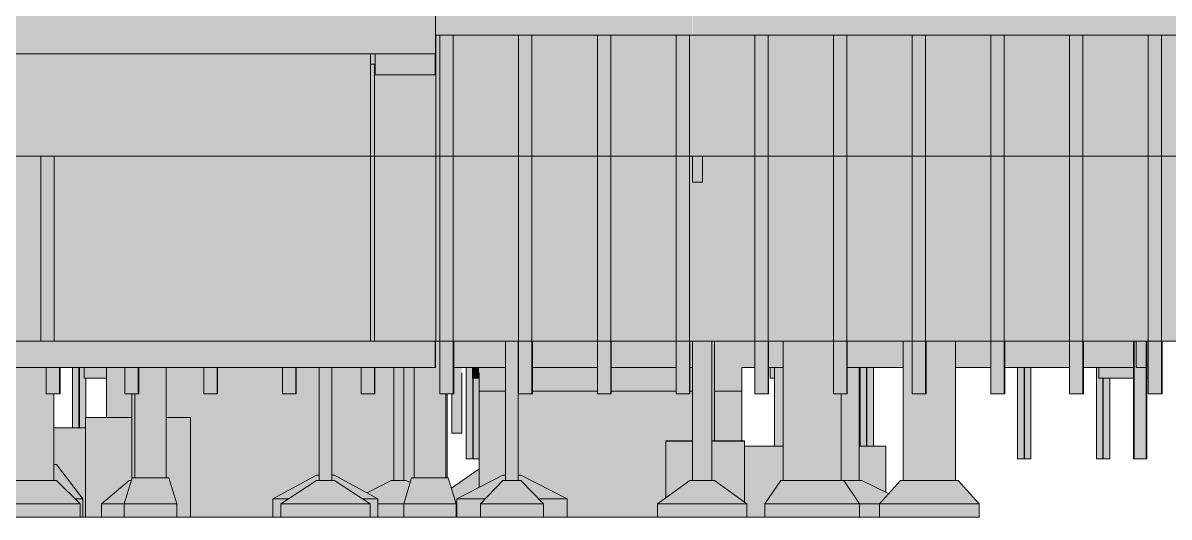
# Model space of a CAD drawing. Header units: centimetres. Extents: x -1475 to 26323, y -1238 to 84208.
# Drawn here: x 14059 to 16242, y 73289 to 74231 of the extents above; entities that cross this region are included whole.
import ezdxf

# ---------------------------------------------------------------- set-up
doc = ezdxf.new("R2010")
doc.units = ezdxf.units.CM
doc.linetypes.add('Centro', pattern=[3.175, 0.635, -0.47625, 1.5875, -0.47625])
for name, color, linetype, lineweight in [('A-FLOR-LEVL', 7, 'Continuous', 9), ('A-WALL', 7, 'Continuous', 9), ('S-BEAM', 7, 'Continuous', 9), ('S-COLS', 7, 'Continuous', 9), ('S-FNDN', 7, 'Continuous', 9)]:
    doc.layers.add(name, color=color, linetype=linetype, lineweight=lineweight)

# ---------------------------------------------------------------- blocks, each defined once
blk = doc.blocks.new('PED_SAPATA_RET_R00_2019 - 180 180 29 120 70 25-3038506-CT301 - CORTE ESQ_ DSUP')
at = {"layer": 'S-FNDN', "true_color": 0xc0c0c0}
for points in [[(792.8, 73314), (972.8, 73314), (942.8, 73359), (822.8, 73359)], [(972.2, 73289), (972.8, 73289), (972.2, 73314), (792.8, 73314), (792.8, 73289), (937.8, 73289)]]:
    blk.add_hatch(color=9, dxfattribs=at).paths.add_polyline_path(points, flags=0)
at = {"layer": 'S-FNDN'}
for p, q in [((792.8, 73314), (822.8, 73359)), ((822.8, 73359), (942.8, 73359)), ((942.8, 73359), (972.8, 73314)), ((972.8, 73314), (792.8, 73314)), ((792.8, 73314), (972.8, 73314)), ((792.8, 73289), (792.8, 73314)), ((972.8, 73314), (972.8, 73289)), ((972.8, 73289), (792.8, 73289))]:
    blk.add_line(p, q, dxfattribs=at)
blk = doc.blocks.new('PED_SAPATA_RET_R00_2019 - 110 190 29 110 70 25-3038507-CT301 - CORTE ESQ_ DSUP')
at = {"layer": 'S-FNDN', "true_color": 0xc0c0c0}
for points in [[(1155.7, 73314), (1200.7, 73314), (1160.7, 73359), (1050.7, 73359), (1010.7, 73314), (1111.6, 73314)], [(1111.6, 73289), (1200.7, 73289), (1200.7, 73314), (1010.7, 73314), (1010.7, 73289), (1067.8, 73289)]]:
    blk.add_hatch(color=9, dxfattribs=at).paths.add_polyline_path(points, flags=0)
at = {"layer": 'S-FNDN'}
for p, q in [((1010.7, 73314), (1050.7, 73359)), ((1050.7, 73359), (1160.7, 73359)), ((1160.7, 73359), (1200.7, 73314)), ((1200.7, 73314), (1010.7, 73314)), ((1010.7, 73314), (1200.7, 73314)), ((1010.7, 73289), (1010.7, 73314)), ((1200.7, 73314), (1200.7, 73289)), ((1200.7, 73289), (1010.7, 73289))]:
    blk.add_line(p, q, dxfattribs=at)
blk = doc.blocks.new('PED_SAPATA_RET_R00_2019 - 250 170 130 47 70 25-3038508-CT301 - CORTE ESQ_ DSUP')
at = {"layer": 'S-FNDN', "true_color": 0xc0c0c0}
for points in [[(758.3, 73314), (696.8, 73359), (649.8, 73359), (588.3, 73314), (753.8, 73314)], [(654.8, 73289), (758.3, 73289), (758.3, 73314), (588.3, 73314), (588.3, 73289), (603.8, 73289)]]:
    blk.add_hatch(color=9, dxfattribs=at).paths.add_polyline_path(points, flags=0)
at = {"layer": 'S-FNDN'}
for p, q in [((588.3, 73314), (649.8, 73359)), ((649.8, 73359), (696.8, 73359)), ((696.8, 73359), (758.3, 73314)), ((758.3, 73314), (588.3, 73314)), ((588.3, 73314), (758.3, 73314)), ((588.3, 73289), (588.3, 73314)), ((758.3, 73314), (758.3, 73289)), ((758.3, 73289), (588.3, 73289))]:
    blk.add_line(p, q, dxfattribs=at)
blk = doc.blocks.new('PED_SAPATA_RET_R00_2019 - 410 210 210 34 80 35-3266670-CT301 - CORTE ESQ_ DSUP')
at = {"layer": 'S-FNDN', "true_color": 0xc0c0c0}
h = blk.add_hatch(color=9, dxfattribs=at)
h.paths.add_polyline_path([(248.5, 73324), (260.3, 73324), (293.8, 73359), (298.8, 73359), (298.8, 73369), (293.8, 73369), (205.8, 73324)], flags=0)
h.paths.add_polyline_path([(370.8, 73324), (415.8, 73324), (327.8, 73369), (322.8, 73369), (322.8, 73359), (327.8, 73359), (361.2, 73324)], flags=0)
h = blk.add_hatch(color=9, dxfattribs=at)
h.paths.add_polyline_path([(250.8, 73289), (250.8, 73314), (260.3, 73324), (205.8, 73324), (205.8, 73289), (248.5, 73289)], flags=0)
h.paths.add_polyline_path([(415.8, 73289), (415.8, 73324), (361.2, 73324), (370.8, 73314), (370.8, 73289)], flags=0)
at = {"layer": 'S-FNDN'}
for p, q in [((205.8, 73324), (293.8, 73369)), ((293.8, 73369), (298.8, 73369)), ((322.8, 73369), (327.8, 73369)), ((327.8, 73369), (415.8, 73324)), ((260.3, 73324), (205.8, 73324)), ((205.8, 73324), (260.3, 73324)), ((205.8, 73289), (205.8, 73324)), ((415.8, 73324), (361.2, 73324)), ((361.2, 73324), (415.8, 73324)), ((415.8, 73324), (415.8, 73289)), ((250.8, 73289), (205.8, 73289)), ((415.8, 73289), (370.8, 73289))]:
    blk.add_line(p, q, dxfattribs=at)
blk = doc.blocks.new('PED_SAPATA_RET_R00_2019 - 150 200 110 29 70 25-3038518-CT301 - CORTE ESQ_ DSUP')
at = {"layer": 'S-FNDN', "true_color": 0xc0c0c0}
for points in [[(85.7, 73314), (104.7, 73314), (117.1, 73355.1), (109.7, 73359), (80.7, 73359), (35.3, 73335.1), (55.8, 73324), (55.8, 73314)], [(104.7, 73289), (104.7, 73314), (55.8, 73314), (55.8, 73289), (85.7, 73289)]]:
    blk.add_hatch(color=9, dxfattribs=at).paths.add_polyline_path(points, flags=0)
at = {"layer": 'S-FNDN'}
for p, q in [((35.3, 73335.1), (80.7, 73359)), ((80.7, 73359), (109.7, 73359)), ((109.7, 73359), (117.1, 73355.1)), ((104.7, 73314), (55.8, 73314)), ((55.8, 73314), (104.7, 73314)), ((104.7, 73289), (55.8, 73289))]:
    blk.add_line(p, q, dxfattribs=at)
blk = doc.blocks.new('PED_SAPATA_RET_R00_2019 - 300 300 45 130 90 30-3038526-CT301 - CORTE ESQ_ DSUP')
at = {"layer": 'S-FNDN', "true_color": 0xc0c0c0}
for points in [[(204.8, 73319), (205.8, 73319), (205.8, 73324), (248.5, 73345.9), (248.5, 73379), (245.7, 73379), (195.8, 73343.8), (203.3, 73319)], [(204.8, 73289), (205.8, 73289), (205.8, 73319), (203.3, 73319), (204.8, 73314)]]:
    blk.add_hatch(color=9, dxfattribs=at).paths.add_polyline_path(points, flags=0)
at = {"layer": 'S-FNDN'}
for p, q in [((195.8, 73343.8), (245.7, 73379)), ((245.7, 73379), (248.5, 73379)), ((205.8, 73319), (203.3, 73319)), ((203.3, 73319), (205.8, 73319)), ((205.8, 73289), (204.8, 73289))]:
    blk.add_line(p, q, dxfattribs=at)
blk = doc.blocks.new('PED_SAPATA_RET_R00_2019 - 240 240 70 59 70 25-3038530-CT301 - CORTE ESQ_ DSUP')
at = {"layer": 'S-FNDN', "true_color": 0xc0c0c0}
for points in [[(972.8, 73314), (1010.7, 73314), (1028.2, 73333.7), (977.3, 73359), (942.8, 73359), (972.2, 73314.8)], [(972.8, 73289), (1010.7, 73289), (1010.7, 73314), (972.8, 73314)]]:
    blk.add_hatch(color=9, dxfattribs=at).paths.add_polyline_path(points, flags=0)
at = {"layer": 'S-FNDN'}
for p, q in [((942.8, 73359), (977.3, 73359)), ((1028.2, 73333.7), (977.3, 73359)), ((1010.7, 73314), (972.8, 73314)), ((972.8, 73314), (1010.7, 73314)), ((1010.7, 73289), (972.8, 73289))]:
    blk.add_line(p, q, dxfattribs=at)
blk = doc.blocks.new('PED_SAPATA_RET_R00_2019 - 240 470 - 135-3038532-CT301 - CORTE ESQ_ DSUP')
at = {"layer": 'S-FNDN', "true_color": 0xc0c0c0}
h = blk.add_hatch(color=9, dxfattribs=at)
h.paths.add_polyline_path([(758.3, 73289), (792.8, 73289), (792.8, 73314), (822.8, 73359), (827.8, 73359), (827.8, 73423.9), (753.8, 73423.9), (753.8, 73317.2), (758.3, 73314)], flags=0)
h.paths.add_polyline_path([(1022.8, 73336.4), (1022.8, 73423.9), (972.2, 73423.9), (972.8, 73359), (977.2, 73359), (1010.7, 73342.3)], flags=0)
at = {"layer": 'S-FNDN'}
for p, q in [((753.8, 73424), (827.8, 73424)), ((827.8, 73423.9), (753.8, 73423.9)), ((753.8, 73423.9), (827.8, 73423.9)), ((972.2, 73424), (1022.8, 73424)), ((1022.8, 73423.9), (972.2, 73423.9)), ((972.2, 73423.9), (1022.8, 73423.9)), ((1022.8, 73424), (1022.8, 73423.9)), ((1022.8, 73423.9), (1022.8, 73336.4)), ((792.8, 73289), (758.3, 73289))]:
    blk.add_line(p, q, dxfattribs=at)
blk = doc.blocks.new('PED_SAPATA_RET_R00_2019 - 300 500 - 170-3038537-CT301 - CORTE ESQ_ DSUP')
at = {"layer": 'S-FNDN', "true_color": 0xc0c0c0}
blk.add_hatch(color=9, dxfattribs=at).paths.add_polyline_path([(-501.2, 73289), (-501.2, 73458.9), (-561.2, 73458.9), (-561.2, 73389), (-556.2, 73389), (-506.2, 73324), (-506.2, 73289)], flags=0)
at = {"layer": 'S-FNDN'}
for p, q in [((-561.2, 73459), (-501.2, 73459)), ((-501.2, 73458.9), (-561.2, 73458.9)), ((-561.2, 73458.9), (-501.2, 73458.9)), ((-501.2, 73289), (-506.2, 73289))]:
    blk.add_line(p, q, dxfattribs=at)
blk = doc.blocks.new('PED_SAPATA_RET_R00_2019 - 600 150 - 145-3038540-CT301 - CORTE ESQ_ DSUP')
at = {"layer": 'S-FNDN', "true_color": 0xc0c0c0}
h = blk.add_hatch(color=9, dxfattribs=at)
h.paths.add_polyline_path([(753.8, 73317.2), (753.8, 73433.9), (691.8, 73433.9), (691.8, 73359), (696.8, 73359), (748.5, 73321.1)], flags=0)
h.paths.add_polyline_path([(603.8, 73325.4), (649.8, 73359), (654.8, 73359), (654.8, 73433.9), (603.8, 73433.9), (603.8, 73359)], flags=0)
at = {"layer": 'S-FNDN'}
for p, q in [((603.8, 73433.9), (603.8, 73434)), ((603.8, 73434), (654.8, 73434)), ((654.8, 73433.9), (603.8, 73433.9)), ((603.8, 73433.9), (654.8, 73433.9)), ((603.8, 73325.4), (603.8, 73433.9)), ((691.8, 73434), (753.8, 73434)), ((753.8, 73433.9), (691.8, 73433.9)), ((691.8, 73433.9), (753.8, 73433.9)), ((753.8, 73434), (753.8, 73433.9)), ((753.8, 73433.9), (753.8, 73317.2))]:
    blk.add_line(p, q, dxfattribs=at)
blk = doc.blocks.new('Estaca W Gerdau - W250X73-3510940-CT301 - CORTE ESQ_ DSUP')
at = {"layer": 'S-FNDN', "true_color": 0xacb7d2}
for points in [[(323.6, 73524), (349, 73524), (349, 74207), (323.6, 74207), (323.6, 73528.9)], [(349.1, 73524), (349.9, 73524), (349.9, 73624), (349.1, 73623.6), (349.1, 73528.9)], [(349.9, 73524), (350, 73524), (349.9, 73528.9)]]:
    blk.add_hatch(color=9, dxfattribs=at).paths.add_polyline_path(points, flags=0)
at = {"layer": 'S-FNDN'}
for p, q in [((323.6, 74207), (323.6, 73524)), ((349, 74207), (349, 73524)), ((349.1, 74207), (349.1, 73524)), ((349.9, 73624), (349.9, 73524)), ((350, 73524), (350, 73624)), ((349, 73524), (323.6, 73524)), ((349.9, 73524), (349, 73524)), ((349.1, 73524), (349, 73524)), ((350, 73524), (349.9, 73524))]:
    blk.add_line(p, q, dxfattribs=at)
blk = doc.blocks.new('Estaca W Gerdau - W250X73-V3-CT301 - CORTE ESQ_ DSUP')
at = {"layer": 'S-FNDN', "true_color": 0xacb7d2}
for points in [[(473.6, 73524), (499, 73524), (499, 74207), (473.6, 74207), (473.6, 73528.9)], [(499, 73524), (499.9, 73524), (499.9, 73624), (499, 73624), (499, 73528.9)], [(499.9, 73524), (500, 73524), (499.9, 73528.9)]]:
    blk.add_hatch(color=9, dxfattribs=at).paths.add_polyline_path(points, flags=0)
at = {"layer": 'S-FNDN'}
for p, q in [((473.6, 74207), (473.6, 73524)), ((499, 74207), (499, 73524)), ((499, 74207), (499, 73524)), ((499.9, 73624), (499.9, 73524)), ((500, 73524), (500, 73624)), ((499, 73524), (473.6, 73524)), ((499.9, 73524), (499, 73524)), ((499, 73524), (499, 73524)), ((500, 73524), (499.9, 73524))]:
    blk.add_line(p, q, dxfattribs=at)
blk = doc.blocks.new('Estaca W Gerdau - W250X73-V4-CT301 - CORTE ESQ_ DSUP')
at = {"layer": 'S-FNDN', "true_color": 0xacb7d2}
for points in [[(1073.2, 73524), (1098.5, 73524), (1098.5, 74207), (1073.2, 74207), (1073.2, 73624)], [(1098.6, 73524), (1099.5, 73524), (1099.5, 73624), (1098.6, 73624), (1098.6, 73617.8)]]:
    blk.add_hatch(color=9, dxfattribs=at).paths.add_polyline_path(points, flags=0)
at = {"layer": 'S-FNDN'}
for p, q in [((1073.2, 74207), (1073.2, 73524)), ((1098.5, 74207), (1098.5, 73524)), ((1098.6, 74207), (1098.6, 73524)), ((1099.5, 73624), (1099.5, 73524)), ((1099.5, 73524), (1099.5, 73624)), ((1098.5, 73524), (1073.2, 73524)), ((1099.5, 73524), (1098.5, 73524)), ((1098.6, 73524), (1098.5, 73524)), ((1099.5, 73524), (1099.5, 73524))]:
    blk.add_line(p, q, dxfattribs=at)
blk = doc.blocks.new('Estaca W Gerdau - W250X73-4077513-CT301 - CORTE ESQ_ DSUP')
at = {"layer": 'S-FNDN', "true_color": 0xacb7d2}
for points in [[(1494.8, 73400), (1496.2, 73400), (1496.2, 73624), (1494.8, 73624), (1494.8, 73489.9)], [(1496.4, 73400), (1497.5, 73400), (1497.2, 73624), (1496.2, 73623.5), (1496.2, 73400)], [(1517.5, 73400), (1517.5, 73574), (1499.8, 73574), (1499.8, 73624), (1497.5, 73623.7), (1497.5, 73400)], [(1520.2, 73400), (1520.2, 73624), (1518.8, 73624), (1518.8, 73400)], [(1518.6, 73400), (1518.8, 73400), (1518.4, 73574), (1517.5, 73574), (1517.5, 73400), (1518.1, 73400)]]:
    blk.add_hatch(color=9, dxfattribs=at).paths.add_polyline_path(points, flags=0)
at = {"layer": 'S-FNDN'}
for p, q in [((1494.8, 73624), (1494.8, 73400)), ((1496.2, 73624), (1496.2, 73400)), ((1520.2, 73400), (1520.2, 73624)), ((1518.8, 73574), (1518.8, 73400)), ((1496.2, 73400), (1494.8, 73400)), ((1497.5, 73400), (1496.2, 73400)), ((1517.5, 73400), (1497.5, 73400)), ((1518.8, 73400), (1517.5, 73400)), ((1520.2, 73400), (1518.8, 73400))]:
    blk.add_line(p, q, dxfattribs=at)
blk = doc.blocks.new('Estaca W Gerdau - W250X73-V5-CT301 - CORTE ESQ_ DSUP')
at = {"layer": 'S-FNDN', "true_color": 0xacb7d2}
h = blk.add_hatch(color=9, dxfattribs=at)
h.paths.add_polyline_path([(-526, 73459), (-501.2, 73459), (-501.2, 73479), (-500.6, 73479), (-500.6, 73554), (-503.8, 73554), (-503.8, 73574), (-526, 73574), (-526, 73478.9)], flags=0)
h.paths.add_polyline_path([(-526, 74272.1), (-500.6, 74277.1), (-500.6, 74503), (-526, 74503), (-526, 74286.5)], flags=0)
h.paths.add_polyline_path([(-500.6, 74564), (-500.6, 74761), (-526, 74761), (-526, 74568.5)], flags=0)
at = {"layer": 'S-FNDN'}
for p, q in [((-526, 74761), (-526, 74568.5)), ((-513.7, 74566.3), (-513.7, 74761)), ((-512.9, 74761), (-512.9, 74566.2)), ((-500.6, 74761), (-500.6, 74564)), ((-526, 74503), (-526, 74272.1)), ((-513.7, 74274.5), (-513.7, 74503)), ((-512.9, 74503), (-512.9, 74274.7)), ((-500.6, 74503), (-500.6, 74277.1)), ((-526, 73574), (-526, 73458.9)), ((-513.7, 73458.9), (-513.7, 73574)), ((-512.9, 73574), (-512.9, 73458.9)), ((-500.6, 73554), (-500.6, 73478.9))]:
    blk.add_line(p, q, dxfattribs=at)
blk = doc.blocks.new('Estaca W Gerdau - W250X73-4068957-CT301 - CORTE ESQ_ DSUP')
at = {"layer": 'S-FNDN', "true_color": 0xacb7d2}
h = blk.add_hatch(color=9, dxfattribs=at)
h.paths.add_polyline_path([(224, 73400), (248.5, 73400), (248.4, 73554), (235.7, 73554), (235.7, 73574), (224, 73574), (224, 73449)], flags=0)
h.paths.add_polyline_path([(224, 74265), (249.4, 74265), (249.4, 74376.1), (224, 74371.1), (224, 74329.4)], flags=0)
h.paths.add_polyline_path([(224, 74422.1), (249.4, 74427.4), (249.4, 74503), (224, 74503), (224, 74427.4)], flags=0)
h.paths.add_polyline_path([(235.3, 74623), (249.4, 74623), (249.4, 74690), (224, 74690), (224, 74623)], flags=0)
at = {"layer": 'S-FNDN'}
for p, q in [((224, 74690), (224, 74623)), ((236.3, 74623), (236.3, 74690)), ((237.1, 74690), (237.1, 74623)), ((249.4, 74690), (249.4, 74623)), ((224, 74503), (224, 74422.1)), ((236.3, 74424.5), (236.3, 74503)), ((237.1, 74503), (237.1, 74424.7)), ((249.4, 74503), (249.4, 74427.1)), ((224, 74371.1), (224, 74265)), ((236.3, 74265), (236.3, 74373.5)), ((237.1, 74373.7), (237.1, 74265)), ((249.4, 74376.1), (249.4, 74265)), ((224, 73574), (224, 73400)), ((236.3, 73400), (236.3, 73554)), ((237.1, 73554), (237.1, 73400)), ((248.5, 73400), (224, 73400))]:
    blk.add_line(p, q, dxfattribs=at)
blk = doc.blocks.new('Estaca W Gerdau - W250X73-4068932-CT301 - CORTE ESQ_ DSUP')
at = {"layer": 'S-FNDN', "true_color": 0xacb7d2}
h = blk.add_hatch(color=9, dxfattribs=at)
h.paths.add_polyline_path([(999.4, 73424), (999.4, 73574), (974, 73574), (974, 73424)], flags=0)
h.paths.add_polyline_path([(974, 74553), (999.4, 74553), (999.4, 74653), (974, 74653), (974, 74592.2)], flags=0)
at = {"layer": 'S-FNDN'}
for p, q in [((974, 74653), (974, 74553)), ((986.3, 74553), (986.3, 74653)), ((987.1, 74653), (987.1, 74553)), ((999.4, 74653), (999.4, 74553)), ((974, 73574), (974, 73423.9)), ((986.3, 73423.9), (986.3, 73574)), ((987.1, 73574), (987.1, 73423.9)), ((999.4, 73574), (999.4, 73423.9))]:
    blk.add_line(p, q, dxfattribs=at)
blk = doc.blocks.new('Estaca W Gerdau - W250X73-V6-CT301 - CORTE ESQ_ DSUP')
at = {"layer": 'S-FNDN', "true_color": 0xacb7d2}
h = blk.add_hatch(color=9, dxfattribs=at)
h.paths.add_polyline_path([(1299.4, 73400), (1299.4, 73574), (1274, 73574), (1274, 73400)], flags=0)
h.paths.add_polyline_path([(1288.7, 74445), (1288.7, 74454), (1274, 74454), (1274, 74445)], flags=0)
h.paths.add_polyline_path([(1299.4, 74642), (1299.4, 74653), (1274, 74653), (1274, 74642), (1288.7, 74642)], flags=0)
at = {"layer": 'S-FNDN'}
for p, q in [((1274, 74653), (1274, 74642)), ((1286.3, 74642), (1286.3, 74653)), ((1287.1, 74653), (1287.1, 74642)), ((1299.4, 74653), (1299.4, 74642)), ((1274, 74454), (1274, 74445)), ((1286.3, 74445), (1286.3, 74454)), ((1287.1, 74454), (1287.1, 74445)), ((1274, 73574), (1274, 73400)), ((1286.3, 73400), (1286.3, 73574)), ((1287.1, 73574), (1287.1, 73400)), ((1299.4, 73574), (1299.4, 73400)), ((1299.4, 73400), (1274, 73400))]:
    blk.add_line(p, q, dxfattribs=at)
blk = doc.blocks.new('Estaca W Gerdau - W250X73-V7-CT301 - CORTE ESQ_ DSUP')
at = {"layer": 'S-FNDN', "true_color": 0xacb7d2}
h = blk.add_hatch(color=9, dxfattribs=at)
h.paths.add_polyline_path([(1449.4, 73400), (1449.4, 73554), (1428.8, 73554), (1428.8, 73574), (1424, 73574), (1424, 73400)], flags=0)
h.paths.add_polyline_path([(1424, 74277), (1449.4, 74277), (1449.4, 74493), (1424, 74493), (1424, 74277.1)], flags=0)
h.paths.add_polyline_path([(1424, 74642), (1449.4, 74642), (1449.4, 74653), (1424, 74653)], flags=0)
at = {"layer": 'S-FNDN'}
for p, q in [((1424, 74653), (1424, 74642)), ((1436.3, 74642), (1436.3, 74653)), ((1437.1, 74653), (1437.1, 74642)), ((1449.4, 74653), (1449.4, 74642)), ((1424, 74493), (1424, 74277)), ((1436.3, 74277), (1436.3, 74493)), ((1437.1, 74493), (1437.1, 74277)), ((1449.4, 74493), (1449.4, 74277)), ((1424, 73574), (1424, 73400)), ((1436.3, 73400), (1436.3, 73554)), ((1437.1, 73554), (1437.1, 73400)), ((1449.4, 73554), (1449.4, 73400)), ((1449.4, 73400), (1424, 73400))]:
    blk.add_line(p, q, dxfattribs=at)
blk = doc.blocks.new('Estaca W Gerdau - W250X73-3548555-CT301 - CORTE ESQ_ DSUP')
at = {"layer": 'S-FNDN', "true_color": 0xacb7d2}
h = blk.add_hatch(color=9, dxfattribs=at)
h.paths.add_polyline_path([(40.4, 73524), (49.1, 73524), (49.1, 73574), (23.7, 73574), (23.7, 73524)], flags=0)
h.paths.add_polyline_path([(41.6, 73624), (49.1, 73624), (49.1, 74152), (41.6, 74152), (41.6, 73633.6)], flags=0)
for points in [[(49.1, 73524), (50, 73524), (50, 73574), (49.1, 73574)], [(49.1, 73524), (49.1, 73524), (49.1, 73574)], [(50, 73524), (50, 73524), (50, 73574)]]:
    blk.add_hatch(color=9, dxfattribs=at).paths.add_polyline_path(points, flags=0)
at = {"layer": 'S-FNDN'}
for p, q in [((49.1, 74152), (41.5, 74152)), ((49.1, 74152), (49.1, 73624)), ((49.1, 74152), (49.1, 74152)), ((23.7, 73574), (23.7, 73524)), ((49.1, 73574), (49.1, 73524)), ((49.1, 73574), (49.1, 73524)), ((50, 73574), (50, 73524)), ((50, 73524), (50, 73574)), ((49.1, 73524), (23.7, 73524)), ((50, 73524), (49.1, 73524)), ((49.1, 73524), (49.1, 73524)), ((50, 73524), (50, 73524))]:
    blk.add_line(p, q, dxfattribs=at)
blk = doc.blocks.new('Estaca W Gerdau - W250X73-V12-CT301 - CORTE ESQ_ DSUP')
at = {"layer": 'S-FNDN', "true_color": 0xacb7d2}
for points in [[(-100.8, 73524), (-100.8, 73574), (-126.2, 73574), (-126.2, 73524)], [(-99.9, 73524), (-99.9, 73574), (-100.8, 73574), (-100.8, 73524)], [(-100.8, 73524), (-100.8, 73524), (-100.8, 73574)], [(-99.9, 73524), (-99.9, 73524), (-99.9, 73574)]]:
    blk.add_hatch(color=9, dxfattribs=at).paths.add_polyline_path(points, flags=0)
at = {"layer": 'S-FNDN'}
for p, q in [((-126.2, 73574), (-126.2, 73524)), ((-100.8, 73574), (-100.8, 73524)), ((-100.8, 73574), (-100.8, 73524)), ((-99.9, 73574), (-99.9, 73524)), ((-99.9, 73524), (-99.9, 73574)), ((-100.8, 73524), (-126.2, 73524)), ((-99.9, 73524), (-100.8, 73524)), ((-100.8, 73524), (-100.8, 73524)), ((-99.9, 73524), (-99.9, 73524))]:
    blk.add_line(p, q, dxfattribs=at)
blk = doc.blocks.new('Estaca W Gerdau - W250X73-V13-CT301 - CORTE ESQ_ DSUP')
at = {"layer": 'S-FNDN', "true_color": 0xacb7d2}
for points in [[(-561.2, 73524), (-550.5, 73524), (-550.5, 73574), (-575.9, 73574), (-575.9, 73524)], [(-549.6, 73524), (-549.6, 73574), (-550.5, 73574), (-550.5, 73524)], [(-550.5, 73524), (-550.5, 73524), (-550.5, 73574)]]:
    blk.add_hatch(color=9, dxfattribs=at).paths.add_polyline_path(points, flags=0)
at = {"layer": 'S-FNDN'}
for p, q in [((-575.9, 73574), (-575.9, 73524)), ((-550.5, 73574), (-550.5, 73524)), ((-550.5, 73574), (-550.5, 73524)), ((-549.6, 73574), (-549.6, 73524)), ((-549.6, 73524), (-549.6, 73574)), ((-550.5, 73524), (-575.9, 73524)), ((-549.6, 73524), (-550.5, 73524)), ((-550.5, 73524), (-550.5, 73524)), ((-549.6, 73524), (-549.6, 73524))]:
    blk.add_line(p, q, dxfattribs=at)

msp = doc.modelspace()

# ---------------------------------------------------------------- hatches: boundary and pattern name
at = {"layer": 'A-WALL', "true_color": 0xc0c0c0}
for points in [[(14845.35, 74172), (14845.68, 74172), (14845.35, 74207)], [(13417.5, 73624), (14093.76, 73624), (14093.76, 73977), (14118.76, 73977), (14118.76, 73624), (14721.25, 73624), (14721.25, 74172), (13417.5, 74172), (13417.5, 73673.6)], [(14728.85, 73624), (14845.68, 73624), (14845.68, 74172), (14721.25, 74172), (14721.35, 74152), (14728.85, 74152), (14728.85, 73673.6)], [(16198.5, 73574), (16198.5, 73624), (16179.5, 73624), (16179.5, 73574), (16197.23, 73574)]]:
    msp.add_hatch(color=9, dxfattribs=at).paths.add_polyline_path(points, flags=0)
h = msp.add_hatch(color=9, dxfattribs=at)
h.paths.add_polyline_path([(14845.68, 73624), (14853.51, 73624), (14853.51, 74207), (14845.68, 74207), (14845.68, 73673.6)], flags=0)
h.paths.add_polyline_path([(14878.94, 73624), (15003.39, 73624), (15003.39, 74207), (14878.94, 74207), (14878.94, 73673.6)], flags=0)
h.paths.add_polyline_path([(15028.83, 73624), (15153.37, 73624), (15153.37, 74207), (15028.83, 74207), (15028.83, 73673.6)], flags=0)
h.paths.add_polyline_path([(15178.8, 73624), (15303.24, 73624), (15303.24, 74207), (15178.8, 74207), (15178.8, 73857.32)], flags=0)
h.paths.add_polyline_path([(15328.68, 73624), (15334.14, 73624), (15333.91, 74207), (15328.68, 74207), (15328.68, 73857.32)], flags=0)
h = msp.add_hatch(color=9, dxfattribs=at)
h.paths.add_polyline_path([(15334.14, 73624), (15453.13, 73624), (15453.13, 74207), (15334.14, 74207), (15334.14, 73857.32)], flags=0)
h.paths.add_polyline_path([(15778.35, 73624), (15902.8, 73624), (15902.8, 74207), (15778.35, 74207), (15778.35, 73673.6)], flags=0)
h.paths.add_polyline_path([(15928.24, 73624), (16052.69, 73624), (16052.69, 74207), (15928.24, 74207), (15928.24, 73857.32)], flags=0)
h.paths.add_polyline_path([(15478.57, 73624), (15602.99, 73624), (15602.99, 74207), (15478.57, 74207), (15478.57, 73857.32)], flags=0)
h.paths.add_polyline_path([(16078.13, 73624), (16202.58, 73624), (16202.58, 74207), (16078.13, 74207), (16078.13, 73838.1)], flags=0)
h.paths.add_polyline_path([(15752.91, 73624), (15752.91, 74207), (15628.42, 74207), (15628.42, 73624), (15697.28, 73624)], flags=0)
h.paths.add_polyline_path([(16228.02, 73624), (16352.47, 73624), (16352.47, 74207), (16228.02, 74207), (16228.02, 73673.6)], flags=0)
h.paths.add_polyline_path([(16377.91, 73624), (16462.05, 73624), (16462.05, 74207), (16443.5, 74207), (16443.28, 74207), (16377.91, 74207), (16377.91, 73670.92)], flags=0)
at = {"layer": 'S-BEAM', "true_color": 0xc0c0c0}
for points in [[(15979.58, 74207), (16442.82, 74207), (16442.82, 74265), (15333.91, 74265), (15334.14, 74207), (15791.38, 74207)], [(13851, 74172), (14272.5, 74172), (14272.5, 74253), (13851, 74253), (13851, 74224.77)], [(14721.25, 74172), (14804.5, 74172), (14804.5, 74253), (14332.5, 74253), (14332.5, 74172), (14721.24, 74172)], [(14845.68, 74207), (15333.91, 74207), (15333.91, 74253), (14844.91, 74253), (14844.91, 74207)], [(14662.2, 73574), (14720.72, 73574), (14720.72, 73624), (13417.5, 73624), (13417.5, 73574), (14474, 73574)], [(14844.63, 73574), (14844.63, 73624), (14720.72, 73624), (14721.25, 73574), (14804.5, 73574)], [(14845.34, 73574), (14845.34, 73624), (14844.63, 73624), (14844.63, 73574)], [(14944.49, 73574), (14978.5, 73574), (14978.5, 73624), (14879.85, 73624), (14879.85, 73574), (14928.23, 73574)], [(15633.08, 73574), (15735.5, 73574), (15735.5, 73624), (15629.34, 73624), (15629.34, 73574)]]:
    msp.add_hatch(color=9, dxfattribs=at).paths.add_polyline_path(points, flags=0)
h = msp.add_hatch(color=9, dxfattribs=at)
h.paths.add_polyline_path([(15003.39, 73574), (15003.39, 73624), (15002.5, 73624), (15002.5, 73574)], flags=0)
h.paths.add_polyline_path([(15334.5, 73574), (15334.14, 73624), (15329.6, 73624), (15329.6, 73574), (15334.14, 73574)], flags=0)
h.paths.add_polyline_path([(15029.73, 73574), (15153.37, 73574), (15153.37, 73624), (15029.73, 73623.47)], flags=0)
h.paths.add_polyline_path([(15303.24, 73574), (15303.24, 73624), (15179.72, 73624), (15179.72, 73574), (15226.79, 73574)], flags=0)
h = msp.add_hatch(color=9, dxfattribs=at)
h.paths.add_polyline_path([(15029.73, 73529), (15153.37, 73529), (15153.37, 73574), (15029.73, 73574), (15029.73, 73529.47)], flags=0)
h.paths.add_polyline_path([(15303.24, 73529), (15303.24, 73574), (15179.72, 73574), (15179.72, 73529), (15226.79, 73529)], flags=0)
h.paths.add_polyline_path([(15414.99, 73529), (15428.23, 73529), (15428.23, 73624), (15376.5, 73624), (15376.5, 73529)], flags=0)
h.paths.add_polyline_path([(15334.14, 73529), (15334.5, 73529), (15334.14, 73574), (15329.6, 73574), (15329.6, 73529)], flags=0)
h = msp.add_hatch(color=9, dxfattribs=at)
h.paths.add_polyline_path([(15479.49, 73574), (15507.5, 73574), (15507.5, 73624), (15479.49, 73624), (15479.49, 73579.73)], flags=0)
h.paths.add_polyline_path([(15428.23, 73574), (15453.13, 73574), (15453.13, 73624), (15428.23, 73624)], flags=0)
h = msp.add_hatch(color=9, dxfattribs=at)
h.paths.add_polyline_path([(15902.8, 73574), (15902.8, 73624), (15835.5, 73624), (15835.5, 73574)], flags=0)
h.paths.add_polyline_path([(15929.16, 73574), (16052.69, 73574), (16052.69, 73624), (15929.16, 73624), (15929.16, 73591.4)], flags=0)
h.paths.add_polyline_path([(16174.52, 73574), (16174.52, 73624), (16079.05, 73624), (16079.05, 73574), (16167.77, 73574)], flags=0)
h = msp.add_hatch(color=9, dxfattribs=at)
h.paths.add_polyline_path([(14975.31, 73529), (14978.5, 73529), (14978.5, 73574), (14928.13, 73574), (14928.23, 73529), (14944.49, 73529)], flags=0)
h.paths.add_polyline_path([(15003.39, 73529), (15003.39, 73574), (15002.5, 73574), (15002.5, 73529)], flags=0)
at = {"layer": 'S-COLS', "true_color": 0xc0c0c0}
h = msp.add_hatch(color=9, dxfattribs=at)
h.paths.add_polyline_path([(14027, 73359), (14118.5, 73359), (14118.02, 73524), (14103.85, 73524), (14103.85, 73574), (13998.5, 73574), (13998.5, 73359)], flags=0)
h.paths.add_polyline_path([(14021.73, 74253), (14118.5, 74253), (14118.5, 74265), (13998.5, 74265), (13998.5, 74253)], flags=0)
h = msp.add_hatch(color=9, dxfattribs=at)
h.paths.add_polyline_path([(14272.5, 73364), (14332.5, 73364), (14332.5, 73574), (14280.08, 73574), (14280.03, 73524), (14272.5, 73524), (14272.5, 73478.9)], flags=0)
h.paths.add_polyline_path([(14291.5, 74172), (14332.5, 74172), (14332.5, 74253), (14272.5, 74253), (14272.5, 74172), (14285.8, 74172)], flags=0)
h = msp.add_hatch(color=9, dxfattribs=at)
h.paths.add_polyline_path([(14804.5, 73364), (14864.5, 73364), (14864.5, 73524), (14853.51, 73524), (14853.51, 73624), (14845.34, 73624), (14845.34, 73574), (14804.5, 73574), (14804.5, 73489.87)], flags=0)
h.paths.add_polyline_path([(14844.38, 74172), (14845.35, 74172), (14844.91, 74253), (14804.5, 74253), (14804.5, 74172), (14814.62, 74172)], flags=0)
for points in [[(14093.76, 73624), (14118.76, 73624), (14118.76, 73977), (14093.76, 73977), (14093.76, 73857.32)], [(15002.5, 73359), (15002.5, 73624), (14978.5, 73624), (14978.5, 73359)], [(15334.5, 73359), (15371.5, 73359), (15371.5, 73624), (15334.5, 73624), (15334.5, 73389.73)], [(15376.5, 73434), (15376.5, 73624), (15371.5, 73624), (15371.5, 73434)], [(15617.5, 73359), (15616.98, 73524), (15602.99, 73524), (15602.99, 73624), (15507.5, 73624), (15507.5, 73359)], [(15735.5, 73359), (15835.5, 73359), (15835.5, 73624), (15779.27, 73624), (15779.21, 73524), (15752.91, 73524), (15752.91, 73624), (15735.5, 73624), (15735.5, 73477.13)], [(14218.5, 73479), (14266.5, 73479), (14266.26, 73524), (14253.75, 73524), (14253.75, 73574), (14218.5, 73574), (14218.5, 73489.87)], [(14623.5, 73359), (14647.5, 73359), (14647.5, 73574), (14623.5, 73574), (14623.5, 73378.19)], [(14784.5, 73359), (14784.5, 73574), (14765.5, 73574), (14765.5, 73359)], [(14876, 73449), (14895, 73449), (14895, 73574), (14879.85, 73574), (14879.79, 73524), (14876, 73524), (14876, 73489.87)], [(15490.5, 73424), (15507.5, 73424), (15507.5, 73574), (15490.5, 73574), (15490.5, 73489.87)], [(15617.5, 73359), (15652, 73359), (15652, 73574), (15629.34, 73574), (15629.29, 73524), (15617.5, 73524), (15617.5, 73366.5)], [(14266.5, 73360.67), (14267.63, 73364), (14272.5, 73364), (14272.5, 73524), (14266.5, 73524), (14266.5, 73364)]]:
    msp.add_hatch(color=9, dxfattribs=at).paths.add_polyline_path(points, flags=0)
at = {"layer": 'S-FNDN', "true_color": 0xc0c0c0}
for points in [[(16202.58, 73579), (16202.58, 73624), (16199.92, 73624), (16199.92, 73579)], [(14191.7, 73554), (14218.5, 73554), (14218.5, 73574), (14176, 73574), (14176, 73554)], [(14915.5, 73554), (14928.13, 73554), (14928.13, 73574), (14915.5, 73574), (14915.5, 73564)], [(14252.5, 73314), (14352.5, 73314), (14337.5, 73364), (14267.5, 73364), (14266, 73359)], [(14864.5, 73314), (14884.5, 73314), (14869.5, 73364), (14799.5, 73364), (14784.5, 73314), (14804.5, 73314)], [(13958.5, 73314), (14168.5, 73314), (14123.5, 73359), (13993.5, 73359), (13948.5, 73314)], [(14252.5, 73314), (14266, 73359), (14261.5, 73359), (14209, 73314)], [(14647.5, 73314), (14720.5, 73314), (14652.5, 73359), (14618.5, 73359), (14550.5, 73314), (14623.5, 73314)], [(15002.5, 73314), (15050.5, 73314), (15007.5, 73359), (14973.5, 73359), (14930.5, 73314), (14978.5, 73314)], [(14027, 73289), (14168.5, 73289), (14168.5, 73314), (13948.5, 73314), (13948.5, 73289), (13998.5, 73289)], [(14209, 73289), (14252.5, 73289), (14252.5, 73314), (14209, 73314)], [(14291.5, 73289), (14352.5, 73289), (14352.5, 73314), (14252.5, 73314), (14252.5, 73289), (14285.8, 73289)], [(14662.2, 73289), (14720.5, 73289), (14720.5, 73314), (14550.5, 73314), (14550.5, 73289), (14647.5, 73289)], [(14875, 73289), (14884.5, 73289), (14884.5, 73314), (14784.5, 73314), (14784.5, 73289), (14867.63, 73289)], [(15038.59, 73289), (15050.5, 73289), (15050.5, 73314), (14930.5, 73314), (14930.5, 73289), (15002.5, 73289)]]:
    msp.add_hatch(color=9, dxfattribs=at).paths.add_polyline_path(points, flags=0)
h = msp.add_hatch(color=9, dxfattribs=at)
h.paths.add_polyline_path([(14378.59, 73289), (14535.5, 73289), (14535.5, 73324), (14618.5, 73369), (14623.5, 73369), (14623.5, 73574), (14579.87, 73574), (14579.82, 73524), (14553.54, 73524), (14553.54, 73574), (14429.97, 73574), (14429.92, 73524), (14403.65, 73524), (14403.65, 73574), (14332.5, 73574), (14332.5, 73479), (14378.59, 73478.9), (14378.59, 73324)], flags=0)
h.paths.add_polyline_path([(14715.06, 73335.08), (14760.5, 73359), (14765.5, 73359), (14765.5, 73574), (14729.77, 73574), (14729.71, 73524), (14703.44, 73524), (14703.44, 73574), (14647.5, 73574), (14647.5, 73369), (14652.5, 73369), (14675, 73356.8)], flags=0)
h.paths.add_polyline_path([(14796.84, 73355.14), (14799.5, 73364), (14804.5, 73364), (14804.5, 73574), (14784.5, 73574), (14784.5, 73359), (14789.5, 73359)], flags=0)
h.paths.add_polyline_path([(14867.63, 73364), (14867.49, 73524), (14864.5, 73524), (14864.5, 73364)], flags=0)
h = msp.add_hatch(color=9, dxfattribs=at)
h.paths.add_polyline_path([(15652, 73554), (15652.5, 73554), (15652, 73574)], flags=0)
h.paths.add_polyline_path([(15490.5, 73554), (15490.5, 73574), (15482.5, 73574), (15482.5, 73554)], flags=0)
h = msp.add_hatch(color=9, dxfattribs=at)
h.paths.add_polyline_path([(16174.52, 73554), (16174.52, 73574), (16108.5, 73574), (16108.5, 73554), (16167.77, 73554)], flags=0)
h.paths.add_polyline_path([(16199.92, 73554), (16202.58, 73554), (16202.58, 73579), (16199.92, 73579), (16199.92, 73574)], flags=0)
h = msp.add_hatch(color=9, dxfattribs=at)
h.paths.add_polyline_path([(15268, 73289), (15268, 73314), (15283.6, 73325.41), (15283.6, 73434), (15334.5, 73434), (15334.14, 73528.9), (15329.6, 73528.9), (15329.54, 73524), (15303.24, 73524), (15303.24, 73528.9), (15179.72, 73528.9), (15179.66, 73524), (15153.37, 73524), (15153.37, 73528.9), (15029.73, 73528.9), (15029.68, 73524), (15003.39, 73524), (15003.39, 73528.9), (15002.5, 73528.9), (15002.5, 73369), (15007.5, 73369), (15095.5, 73324), (15095.5, 73289)], flags=0)
h.paths.add_polyline_path([(14928.23, 73345.85), (14973.5, 73369), (14978.5, 73369), (14978.5, 73528.9), (14928.23, 73528.9), (14928.23, 73359)], flags=0)
h.paths.add_polyline_path([(15376.5, 73434), (15428.23, 73434), (15428.23, 73528.9), (15376.5, 73528.9), (15376.5, 73489.87)], flags=0)
h = msp.add_hatch(color=9, dxfattribs=at)
h.paths.add_polyline_path([(15428.23, 73528.9), (15428.23, 73529), (15414.99, 73528.9)], flags=0)
h.paths.add_polyline_path([(15334.5, 73528.9), (15334.14, 73529), (15334.14, 73528.9)], flags=0)
h.paths.add_polyline_path([(15303.24, 73528.9), (15303.24, 73529), (15226.79, 73528.9)], flags=0)
h = msp.add_hatch(color=9, dxfattribs=at)
h.paths.add_polyline_path([(14352.5, 73289), (14378.59, 73289), (14378.59, 73478.9), (14332.5, 73478.9), (14332.5, 73364), (14337.5, 73364), (14352.5, 73314)], flags=0)
h.paths.add_polyline_path([(14209, 73289), (14209, 73314), (14261.5, 73359), (14266, 73359), (14266.5, 73360.67), (14266.5, 73478.9), (14178.59, 73478.9), (14178.59, 73289)], flags=0)
h = msp.add_hatch(color=9, dxfattribs=at)
h.paths.add_polyline_path([(14266.5, 73478.9), (14266.5, 73479), (14218.5, 73478.9)], flags=0)
h.paths.add_polyline_path([(14378.59, 73478.9), (14378.59, 73479), (14332.5, 73478.9)], flags=0)
h = msp.add_hatch(color=9, dxfattribs=at)
h.paths.add_polyline_path([(13903.5, 73324), (13958.5, 73324), (13993.5, 73359), (13998.5, 73359), (13998.5, 73389), (13953.5, 73389), (13909.41, 73331.68)], flags=0)
h.paths.add_polyline_path([(14173.5, 73324), (14123.5, 73389), (14118.5, 73389), (14118.5, 73359), (14123.5, 73359), (14158.5, 73324), (14168.5, 73324)], flags=0)
h = msp.add_hatch(color=9, dxfattribs=at)
h.paths.add_polyline_path([(14705.39, 73324), (14735.5, 73324), (14652.5, 73369), (14647.5, 73369), (14647.5, 73359), (14652.5, 73359), (14662.2, 73352.58)], flags=0)
h.paths.add_polyline_path([(14550.5, 73324), (14565.61, 73324), (14618.5, 73359), (14623.5, 73359), (14623.5, 73369), (14618.5, 73369), (14535.5, 73324)], flags=0)
h = msp.add_hatch(color=9, dxfattribs=at)
h.paths.add_polyline_path([(13948.5, 73289), (13948.5, 73314), (13958.5, 73324), (13903.5, 73324), (13903.5, 73289), (13909.41, 73289)], flags=0)
h.paths.add_polyline_path([(14168.5, 73289), (14173.5, 73289), (14173.5, 73324), (14158.5, 73324), (14168.5, 73314)], flags=0)
h = msp.add_hatch(color=9, dxfattribs=at)
h.paths.add_polyline_path([(14735.5, 73289), (14735.5, 73324), (14705.39, 73324), (14720.5, 73314), (14720.5, 73289)], flags=0)
h.paths.add_polyline_path([(14535.5, 73289), (14550.5, 73289), (14550.5, 73314), (14565.61, 73324), (14535.5, 73324), (14535.5, 73314)], flags=0)

# ---------------------------------------------------------------- linework, layer by layer
at = {"layer": 'A-FLOR-LEVL', "linetype": 'Centro'}
for p, q in [((13155.75, 73977), (17924.57, 73977)), ((13155.75, 73624), (17924.57, 73624))]:
    msp.add_line(p, q, dxfattribs=at)
at = {"layer": 'A-WALL'}
for p, q in [((14845.35, 74172), (14845.35, 74207)), ((14845.68, 73624), (14845.68, 74207)), ((14845.68, 74172), (13417.5, 74172)), ((14721.25, 73624), (14721.25, 74172)), ((14844.63, 73624), (14853.51, 73624)), ((14878.89, 73624), (15003.39, 73624)), ((15028.77, 73624), (15153.37, 73624)), ((15178.75, 73624), (15303.24, 73624)), ((15328.62, 73624), (15453.13, 73624)), ((15478.51, 73624), (15602.99, 73624)), ((15628.37, 73624), (15752.91, 73624)), ((15778.3, 73624), (15902.8, 73624)), ((15928.19, 73624), (16052.69, 73624)), ((16078.08, 73624), (16202.58, 73624)), ((16179.5, 73574), (16179.5, 73624)), ((16198.5, 73624), (16198.5, 73574)), ((16227.97, 73624), (16352.47, 73624)), ((16198.5, 73574), (16179.5, 73574))]:
    msp.add_line(p, q, dxfattribs=at)
at = {"layer": 'S-BEAM'}
for p, q in [((14844.91, 74207), (14844.91, 74253)), ((14844.91, 74207), (15333.91, 74207)), ((15333.91, 74207), (16442.82, 74207)), ((14730.32, 74132), (14730.32, 74172)), ((14730.32, 74172), (14844.38, 74172)), ((14844.38, 74172), (14844.38, 74132)), ((14730.32, 74132), (14844.38, 74132)), ((15334.5, 73977), (15353.5, 73977)), ((15334.5, 73927), (15334.5, 73977)), ((15353.5, 73977), (15353.5, 73927)), ((15353.5, 73927), (15334.5, 73927)), ((14721.25, 73624), (14844.63, 73624)), ((14844.63, 73624), (14844.63, 73574)), ((14845.34, 73574), (14845.34, 73624)), ((13417.5, 73574), (14720.72, 73574)), ((14720.72, 73574), (14844.63, 73574)), ((14844.63, 73574), (14845.34, 73574)), ((14978.5, 73574), (14879.79, 73574)), ((14928.13, 73564), (14928.13, 73529)), ((15003.39, 73574), (15002.5, 73574)), ((15153.37, 73574), (15029.68, 73574)), ((15303.24, 73574), (15179.66, 73574)), ((15334.5, 73574), (15329.54, 73574)), ((15453.13, 73574), (15428.23, 73574)), ((15428.23, 73529), (15428.23, 73574)), ((15507.5, 73574), (15479.43, 73574)), ((15735.5, 73574), (15629.29, 73574)), ((15835.5, 73574), (15902.8, 73574)), ((15929.1, 73574), (16052.69, 73574)), ((16078.99, 73574), (16174.52, 73574))]:
    msp.add_line(p, q, dxfattribs=at)
at = {"layer": 'S-COLS'}
for p, q in [((14093.76, 73977), (14093.76, 73624)), ((14118.76, 73977), (14093.76, 73977)), ((14118.76, 73624), (14118.76, 73977)), ((14118.76, 73624), (14093.76, 73624)), ((14978.5, 73624), (14978.5, 73359)), ((15002.5, 73359), (15002.5, 73624)), ((15334.5, 73624), (15334.5, 73359)), ((15371.5, 73624), (15371.5, 73359)), ((15376.5, 73434), (15376.5, 73624)), ((15507.5, 73624), (15507.5, 73359)), ((15735.5, 73624), (15735.5, 73359)), ((15835.5, 73359), (15835.5, 73624)), ((14218.5, 73574), (14218.5, 73478.9)), ((14332.5, 73364), (14332.5, 73574)), ((14623.5, 73574), (14623.5, 73359)), ((14647.5, 73359), (14647.5, 73574)), ((14765.5, 73574), (14765.5, 73359)), ((14784.5, 73359), (14784.5, 73574)), ((14804.5, 73574), (14804.5, 73364)), ((14895, 73564), (14895, 73449)), ((15490.5, 73574), (15490.5, 73424)), ((15652, 73359), (15652, 73574)), ((14118.5, 73359), (14118.5, 73524)), ((14266.5, 73524), (14266.5, 73360.67)), ((14272.5, 73524), (14272.5, 73364)), ((14864.5, 73364), (14864.5, 73524)), ((14876, 73524), (14876, 73449)), ((15617.5, 73359), (15617.5, 73524)), ((14895, 73449), (14876, 73449))]:
    msp.add_line(p, q, dxfattribs=at)
at = {"layer": 'S-FNDN'}
for p, q in [((14176, 73554), (14176, 73574)), ((14915.5, 73554), (14915.5, 73574)), ((15482.5, 73554), (15482.5, 73574)), ((15652.5, 73554), (15652.5, 73574)), ((16108.5, 73554), (16108.5, 73574)), ((16199.92, 73579), (16202.58, 73579)), ((16202.58, 73579), (16199.92, 73579)), ((14218.5, 73554), (14176, 73554)), ((14928.13, 73554), (14915.5, 73554)), ((15490.5, 73554), (15482.5, 73554)), ((16174.52, 73554), (16108.5, 73554)), ((16202.58, 73554), (16199.92, 73554)), ((14867.63, 73524), (14867.63, 73364)), ((14928.23, 73528.9), (14928.23, 73529)), ((14928.23, 73529), (14978.5, 73529)), ((14928.23, 73528.9), (14978.5, 73528.9)), ((14928.23, 73345.85), (14928.23, 73528.9)), ((14978.5, 73528.9), (14928.23, 73528.9)), ((15002.5, 73529), (15003.39, 73529)), ((15002.5, 73528.9), (15003.39, 73528.9)), ((15003.39, 73528.9), (15002.5, 73528.9)), ((15029.68, 73529), (15153.37, 73529)), ((15029.68, 73528.9), (15153.37, 73528.9)), ((15153.37, 73528.9), (15029.68, 73528.9)), ((15179.66, 73529), (15303.24, 73529)), ((15179.66, 73528.9), (15303.24, 73528.9)), ((15303.24, 73528.9), (15179.66, 73528.9)), ((15329.54, 73529), (15334.5, 73529)), ((15329.54, 73528.9), (15334.5, 73528.9)), ((15334.5, 73528.9), (15329.54, 73528.9)), ((15376.5, 73529), (15428.23, 73529)), ((15376.5, 73528.9), (15428.23, 73528.9)), ((15428.23, 73528.9), (15376.5, 73528.9)), ((15428.23, 73529), (15428.23, 73528.9)), ((15428.23, 73528.9), (15428.23, 73433.9)), ((14178.59, 73478.9), (14178.59, 73479)), ((14178.59, 73479), (14266.5, 73479)), ((14178.59, 73478.9), (14266.5, 73478.9)), ((14178.59, 73289), (14178.59, 73478.9)), ((14266.5, 73478.9), (14178.59, 73478.9)), ((14332.5, 73479), (14378.59, 73479)), ((14332.5, 73478.9), (14378.59, 73478.9)), ((14378.59, 73478.9), (14332.5, 73478.9)), ((14378.59, 73479), (14378.59, 73478.9)), ((14378.59, 73478.9), (14378.59, 73289)), ((14118.5, 73389), (14123.5, 73389)), ((14123.5, 73389), (14173.5, 73324)), ((14252.5, 73314), (14267.5, 73364)), ((14267.5, 73364), (14337.5, 73364)), ((14337.5, 73364), (14352.5, 73314)), ((14535.5, 73324), (14618.5, 73369)), ((14618.5, 73369), (14623.5, 73369)), ((14647.5, 73369), (14652.5, 73369)), ((14652.5, 73369), (14735.5, 73324)), ((14784.5, 73314), (14799.5, 73364)), ((14799.5, 73364), (14869.5, 73364)), ((14869.5, 73364), (14884.5, 73314)), ((13993.5, 73359), (14123.5, 73359)), ((14123.5, 73359), (14168.5, 73314)), ((14209, 73314), (14261.5, 73359)), ((14261.5, 73359), (14266, 73359)), ((14550.5, 73314), (14618.5, 73359)), ((14618.5, 73359), (14652.5, 73359)), ((14652.5, 73359), (14720.5, 73314)), ((14930.5, 73314), (14973.5, 73359)), ((14973.5, 73359), (15007.5, 73359)), ((15007.5, 73359), (15050.5, 73314)), ((14158.5, 73324), (14173.5, 73324)), ((14173.5, 73324), (14158.5, 73324)), ((14173.5, 73324), (14173.5, 73289)), ((14535.5, 73324), (14565.61, 73324)), ((14535.5, 73289), (14535.5, 73324)), ((14565.61, 73324), (14535.5, 73324)), ((14705.39, 73324), (14735.5, 73324)), ((14735.5, 73324), (14705.39, 73324)), ((14735.5, 73324), (14735.5, 73289)), ((13948.5, 73314), (14168.5, 73314)), ((14168.5, 73314), (13948.5, 73314)), ((14168.5, 73314), (14168.5, 73289)), ((14209, 73314), (14252.5, 73314)), ((14209, 73289), (14209, 73314)), ((14252.5, 73314), (14209, 73314)), ((14252.5, 73314), (14352.5, 73314)), ((14252.5, 73289), (14252.5, 73314)), ((14352.5, 73314), (14252.5, 73314)), ((14352.5, 73314), (14352.5, 73289)), ((14550.5, 73314), (14720.5, 73314)), ((14550.5, 73289), (14550.5, 73314)), ((14720.5, 73314), (14550.5, 73314)), ((14720.5, 73314), (14720.5, 73289)), ((14784.5, 73314), (14884.5, 73314)), ((14784.5, 73289), (14784.5, 73314)), ((14884.5, 73314), (14784.5, 73314)), ((14884.5, 73314), (14884.5, 73289)), ((14930.5, 73314), (15050.5, 73314)), ((14930.5, 73289), (14930.5, 73314)), ((15050.5, 73314), (14930.5, 73314)), ((15050.5, 73314), (15050.5, 73289)), ((14168.5, 73289), (13948.5, 73289)), ((14173.5, 73289), (14168.5, 73289)), ((14209, 73289), (14178.59, 73289)), ((14252.5, 73289), (14209, 73289)), ((14352.5, 73289), (14252.5, 73289)), ((14378.59, 73289), (14352.5, 73289)), ((14535.5, 73289), (14378.59, 73289)), ((14550.5, 73289), (14535.5, 73289)), ((14720.5, 73289), (14550.5, 73289)), ((14735.5, 73289), (14720.5, 73289)), ((14884.5, 73289), (14784.5, 73289)), ((15050.5, 73289), (14930.5, 73289)), ((15268, 73289), (15095.5, 73289))]:
    msp.add_line(p, q, dxfattribs=at)

# ---------------------------------------------------------------- block references
for name, p in [('Estaca W Gerdau - W250X73-V5-CT301 - CORTE ESQ_ DSUP', (14679.75, 0)), ('Estaca W Gerdau - W250X73-4068957-CT301 - CORTE ESQ_ DSUP', (14679.75, 0)), ('Estaca W Gerdau - W250X73-4068932-CT301 - CORTE ESQ_ DSUP', (14679.75, 0)), ('Estaca W Gerdau - W250X73-V6-CT301 - CORTE ESQ_ DSUP', (14679.75, 0)), ('Estaca W Gerdau - W250X73-V7-CT301 - CORTE ESQ_ DSUP', (14679.75, 0)), ('Estaca W Gerdau - W250X73-3510940-CT301 - CORTE ESQ_ DSUP', (14529.87, 0)), ('Estaca W Gerdau - W250X73-3510940-CT301 - CORTE ESQ_ DSUP', (14679.75, 0)), ('Estaca W Gerdau - W250X73-V3-CT301 - CORTE ESQ_ DSUP', (14679.75, 0)), ('Estaca W Gerdau - W250X73-V3-CT301 - CORTE ESQ_ DSUP', (14829.63, 0)), ('Estaca W Gerdau - W250X73-V3-CT301 - CORTE ESQ_ DSUP', (14979.52, 0)), ('Estaca W Gerdau - W250X73-V3-CT301 - CORTE ESQ_ DSUP', (15129.37, 0)), ('Estaca W Gerdau - W250X73-V4-CT301 - CORTE ESQ_ DSUP', (14679.75, 0)), ('Estaca W Gerdau - W250X73-V4-CT301 - CORTE ESQ_ DSUP', (14829.64, 0)), ('Estaca W Gerdau - W250X73-V4-CT301 - CORTE ESQ_ DSUP', (14979.53, 0)), ('Estaca W Gerdau - W250X73-V4-CT301 - CORTE ESQ_ DSUP', (15129.42, 0)), ('Estaca W Gerdau - W250X73-3548555-CT301 - CORTE ESQ_ DSUP', (14679.75, 0)), ('Estaca W Gerdau - W250X73-4077513-CT301 - CORTE ESQ_ DSUP', (14679.75, 0)), ('Estaca W Gerdau - W250X73-V13-CT301 - CORTE ESQ_ DSUP', (14679.75, 0)), ('Estaca W Gerdau - W250X73-V12-CT301 - CORTE ESQ_ DSUP', (14379.96, 0)), ('Estaca W Gerdau - W250X73-V12-CT301 - CORTE ESQ_ DSUP', (14529.86, 0)), ('Estaca W Gerdau - W250X73-V12-CT301 - CORTE ESQ_ DSUP', (14679.75, 0)), ('PED_SAPATA_RET_R00_2019 - 300 500 - 170-3038537-CT301 - CORTE ESQ_ DSUP', (14679.75, 0)), ('PED_SAPATA_RET_R00_2019 - 600 150 - 145-3038540-CT301 - CORTE ESQ_ DSUP', (14679.75, 0)), ('PED_SAPATA_RET_R00_2019 - 240 470 - 135-3038532-CT301 - CORTE ESQ_ DSUP', (14679.75, 0)), ('PED_SAPATA_RET_R00_2019 - 300 300 45 130 90 30-3038526-CT301 - CORTE ESQ_ DSUP', (14679.75, 0)), ('PED_SAPATA_RET_R00_2019 - 410 210 210 34 80 35-3266670-CT301 - CORTE ESQ_ DSUP', (14679.75, 0)), ('PED_SAPATA_RET_R00_2019 - 150 200 110 29 70 25-3038518-CT301 - CORTE ESQ_ DSUP', (14679.75, 0)), ('PED_SAPATA_RET_R00_2019 - 250 170 130 47 70 25-3038508-CT301 - CORTE ESQ_ DSUP', (14679.75, 0)), ('PED_SAPATA_RET_R00_2019 - 180 180 29 120 70 25-3038506-CT301 - CORTE ESQ_ DSUP', (14679.75, 0)), ('PED_SAPATA_RET_R00_2019 - 240 240 70 59 70 25-3038530-CT301 - CORTE ESQ_ DSUP', (14679.75, 0)), ('PED_SAPATA_RET_R00_2019 - 110 190 29 110 70 25-3038507-CT301 - CORTE ESQ_ DSUP', (14679.75, 0))]:
    msp.add_blockref(name, p, dxfattribs=at)

doc.saveas('drawing.dxf')
